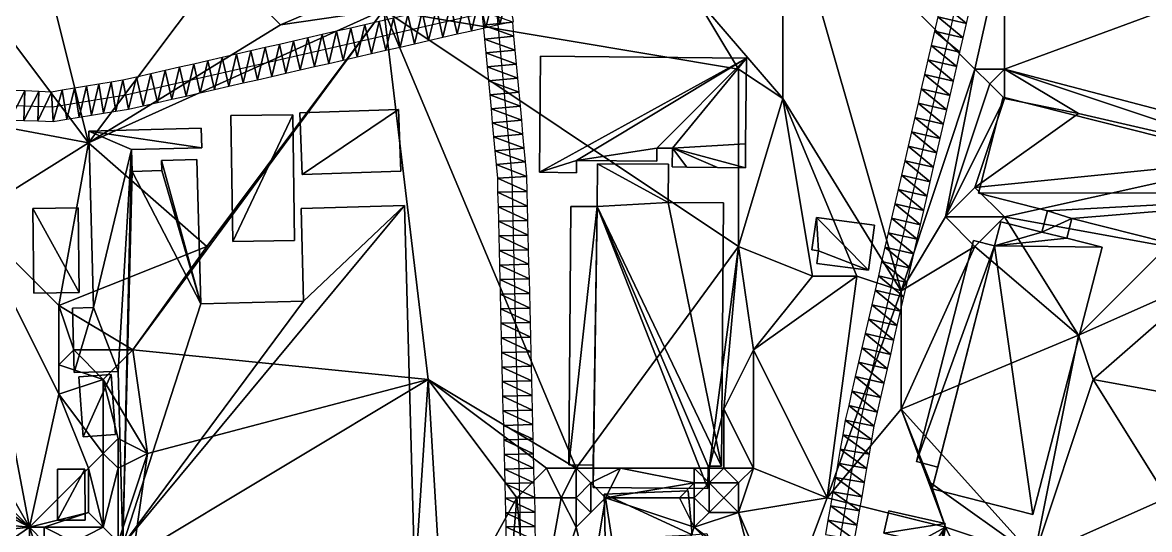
# Model space of a CAD drawing. Header units: metres. Extents: x -1103 to 901, y -902 to 905.
# Drawn here: x 133.1 to 285.6, y 235.7 to 304.3 of the extents above; entities that cross this region are included whole.
import ezdxf

# ---------------------------------------------------------------- set-up
doc = ezdxf.new("R2010")
doc.units = ezdxf.units.M
for name, color, linetype in [('OSM_BUILDING_FOOTPRINTS', 7, 'CONTINUOUS'), ('OSM_BUILDING_ROOFS', 1, 'CONTINUOUS'), ('OSM_BUILDING_WALLS', 8, 'CONTINUOUS'), ('OSM_ROAD_AXES', 2, 'CONTINUOUS'), ('OSM_ROAD_SURFACE', 9, 'CONTINUOUS'), ('OSM_TERRAIN', 3, 'CONTINUOUS')]:
    doc.layers.add(name, color=color, linetype=linetype)

msp = doc.modelspace()

# ---------------------------------------------------------------- linework, layer by layer
at = {"layer": 'OSM_BUILDING_FOOTPRINTS'}
for points in [[(203.21, 299.73, 11.9), (231.07, 299.47, 11.9), (230.96, 287.87, 11.9), (230.92, 284.66, 11.9), (227.13, 284.7, 11.9), (222.98, 284.75, 11.9), (221.02, 284.76, 11.9), (221.04, 287.31, 11.9), (218.95, 287.32, 11.9), (218.94, 285.53, 11.9), (208.08, 285.64, 11.9), (208.06, 283.98, 11.9), (203.06, 284.03, 11.9), (203.21, 299.73, 11.9)], [(265.8, 294.21, 9.03), (317.06, 281.25, 9.03), (313.67, 268.02, 9.03), (275.11, 277.77, 9.03), (274.42, 275.11, 9.03), (279.24, 273.9, 9.03), (269.82, 237.73, 9.03), (256.2, 241.19, 9.03), (256.96, 244.15, 9.03), (254.09, 244.88, 9.03), (261.78, 274.8, 9.03), (264.64, 274.07, 9.03), (265.48, 277.34, 9.03), (271.06, 275.92, 9.03), (271.81, 278.83, 9.03), (262.47, 281.2, 9.03), (265.8, 294.21, 9.03)], [(161.29, 291.7, 12), (169.65, 291.82, 12), (169.9, 274.81, 12), (161.53, 274.68, 12), (161.29, 291.7, 12)], [(170.63, 292.08, 12), (183.98, 292.54, 12), (184.27, 284.19, 12), (170.91, 283.73, 12), (170.63, 292.08, 12)], [(142.04, 289.59, 11.95), (142.68, 265.73, 11.95), (139.85, 265.65, 11.95), (140.08, 256.92, 11.95), (146.01, 257.08, 11.95), (146.64, 233.61, 11.95), (137.49, 233.37, 11.95), (137.73, 224.42, 11.95), (186.25, 225.71, 11.95), (184.79, 279.53, 11.95), (170.8, 279.15, 11.95), (171.13, 266.61, 11.95), (157.22, 266.23, 11.95), (156.69, 285.77, 11.95), (151.88, 285.64, 11.95), (151.92, 284.26, 11.95), (147.91, 284.16, 11.95), (147.83, 287.1, 11.95), (157.35, 287.36, 11.95), (157.27, 290, 11.95), (142.04, 289.59, 11.95)], [(227.98, 279.89, 9.08), (227.7, 244.27, 9.08), (225.88, 244.28, 9.08), (225.86, 241.24, 9.08), (210.3, 241.36, 9.08), (210.32, 244.39, 9.08), (207.03, 244.43, 9.08), (207.3, 279.42, 9.08), (210.85, 279.39, 9.08), (210.9, 285.2, 9.08), (220.52, 285.12, 9.08), (220.48, 279.96, 9.08), (227.98, 279.89, 9.08)], [(134.62, 267.69, 12.18), (134.48, 279.15, 12.18), (140.59, 279.23, 12.18), (140.74, 267.77, 12.18), (134.62, 267.69, 12.18)], [(248.4, 276.89, 10.79), (247.59, 270.78, 10.79), (240.61, 271.69, 10.79), (240.84, 273.42, 10.79), (239.94, 273.53, 10.79), (240.53, 277.92, 10.79), (248.4, 276.89, 10.79)], [(140.68, 256.35, 12.97), (145.08, 256.66, 12.97), (145.67, 248.56, 12.97), (141.26, 248.25, 12.97), (140.68, 256.35, 12.97)], [(137.8, 243.84, 13.78), (141.52, 243.86, 13.78), (141.57, 236.98, 13.78), (137.83, 236.96, 13.78), (137.8, 243.84, 13.78)], [(225.69, 235.14, 8.14), (229, 224.29, 8.14), (236.97, 222.31, 8.14), (235.38, 207.91, 8.14), (219, 210.04, 8.14), (211.28, 221.79, 8.14), (210.57, 234.27, 8.14), (211.93, 234.4, 8.14), (211.81, 240.46, 8.14), (223.2, 240.91, 8.14), (223.74, 234.96, 8.14), (225.69, 235.14, 8.14)], [(250.35, 238.23, 9.04), (257.97, 236.5, 9.04), (257.29, 233.5, 9.04), (249.65, 235.22, 9.04), (250.35, 238.23, 9.04)]]:
    msp.add_polyline3d(points, close=True, dxfattribs=at)
at = {"layer": 'OSM_BUILDING_ROOFS'}
for points in [[(231.07, 299.47, 21.9), (203.21, 299.73, 21.9), (203.06, 284.03, 21.9)], [(231.07, 299.47, 21.9), (203.06, 284.03, 21.9), (208.08, 285.64, 21.9)], [(231.07, 299.47, 21.9), (208.08, 285.64, 21.9), (218.95, 287.32, 21.9)], [(231.07, 299.47, 21.9), (218.95, 287.32, 21.9), (221.04, 287.31, 21.9)], [(221.04, 287.31, 21.9), (230.96, 287.87, 21.9), (231.07, 299.47, 21.9)], [(317.06, 281.25, 19.03), (265.8, 294.21, 19.03), (262.47, 281.2, 19.03)], [(169.65, 291.82, 22), (161.29, 291.7, 22), (161.53, 274.68, 22)], [(169.65, 291.82, 22), (161.53, 274.68, 22), (169.9, 274.81, 22)], [(183.98, 292.54, 22), (170.63, 292.08, 22), (170.91, 283.73, 22)], [(183.98, 292.54, 22), (170.91, 283.73, 22), (184.27, 284.19, 22)], [(157.35, 287.36, 21.95), (157.27, 290, 21.95), (142.04, 289.59, 21.95)], [(147.83, 287.1, 21.95), (157.35, 287.36, 21.95), (142.04, 289.59, 21.95)], [(147.83, 287.1, 21.95), (142.04, 289.59, 21.95), (142.68, 265.73, 21.95)], [(147.83, 287.1, 21.95), (142.68, 265.73, 21.95), (146.01, 257.08, 21.95)], [(147.83, 287.1, 21.95), (146.01, 257.08, 21.95), (146.64, 233.61, 21.95)], [(146.64, 233.61, 21.95), (147.91, 284.16, 21.95), (147.83, 287.1, 21.95)], [(208.08, 285.64, 21.9), (218.94, 285.53, 21.9), (218.95, 287.32, 21.9)], [(221.04, 287.31, 21.9), (221.02, 284.76, 21.9), (222.98, 284.75, 21.9)], [(221.04, 287.31, 21.9), (230.92, 284.66, 21.9), (230.96, 287.87, 21.9)], [(221.04, 287.31, 21.9), (222.98, 284.75, 21.9), (227.13, 284.7, 21.9)], [(221.04, 287.31, 21.9), (227.13, 284.7, 21.9), (230.92, 284.66, 21.9)], [(157.22, 266.23, 21.95), (156.69, 285.77, 21.95), (151.88, 285.64, 21.95)], [(157.22, 266.23, 21.95), (151.88, 285.64, 21.95), (151.92, 284.26, 21.95)], [(203.06, 284.03, 21.9), (208.06, 283.98, 21.9), (208.08, 285.64, 21.9)], [(146.64, 233.61, 21.95), (157.22, 266.23, 21.95), (147.91, 284.16, 21.95)], [(157.22, 266.23, 21.95), (151.92, 284.26, 21.95), (147.91, 284.16, 21.95)], [(220.48, 279.96, 19.08), (210.9, 285.2, 19.08), (210.85, 279.39, 19.08)], [(220.48, 279.96, 19.08), (220.52, 285.12, 19.08), (210.9, 285.2, 19.08)], [(317.06, 281.25, 19.03), (262.47, 281.2, 19.03), (271.81, 278.83, 19.03)], [(275.11, 277.77, 19.03), (317.06, 281.25, 19.03), (271.81, 278.83, 19.03)], [(275.11, 277.77, 19.03), (313.67, 268.02, 19.03), (317.06, 281.25, 19.03)], [(134.48, 279.15, 22.18), (140.74, 267.77, 22.18), (140.59, 279.23, 22.18)], [(146.64, 233.61, 21.95), (186.25, 225.71, 21.95), (184.79, 279.53, 21.95)], [(146.64, 233.61, 21.95), (184.79, 279.53, 21.95), (171.13, 266.61, 21.95)], [(184.79, 279.53, 21.95), (170.8, 279.15, 21.95), (171.13, 266.61, 21.95)], [(210.85, 279.39, 19.08), (207.3, 279.42, 19.08), (207.03, 244.43, 19.08)], [(210.85, 279.39, 19.08), (207.03, 244.43, 19.08), (210.32, 244.39, 19.08)], [(210.85, 279.39, 19.08), (210.32, 244.39, 19.08), (210.3, 241.36, 19.08)], [(210.85, 279.39, 19.08), (210.3, 241.36, 19.08), (225.86, 241.24, 19.08)], [(210.85, 279.39, 19.08), (227.7, 244.27, 19.08), (220.48, 279.96, 19.08)], [(210.85, 279.39, 19.08), (225.86, 241.24, 19.08), (225.88, 244.28, 19.08)], [(210.85, 279.39, 19.08), (225.88, 244.28, 19.08), (227.7, 244.27, 19.08)], [(227.7, 244.27, 19.08), (227.98, 279.89, 19.08), (220.48, 279.96, 19.08)], [(134.48, 279.15, 22.18), (134.62, 267.69, 22.18), (140.74, 267.77, 22.18)], [(240.53, 277.92, 20.79), (239.94, 273.53, 20.79), (240.84, 273.42, 20.79)], [(247.59, 270.78, 20.79), (248.4, 276.89, 20.79), (240.53, 277.92, 20.79)], [(240.84, 273.42, 20.79), (247.59, 270.78, 20.79), (240.53, 277.92, 20.79)], [(275.11, 277.77, 19.03), (271.81, 278.83, 19.03), (271.06, 275.92, 19.03)], [(271.06, 275.92, 19.03), (274.42, 275.11, 19.03), (275.11, 277.77, 19.03)], [(271.06, 275.92, 19.03), (265.48, 277.34, 19.03), (264.64, 274.07, 19.03)], [(264.64, 274.07, 19.03), (261.78, 274.8, 19.03), (254.09, 244.88, 19.03)], [(271.06, 275.92, 19.03), (264.64, 274.07, 19.03), (274.42, 275.11, 19.03)], [(264.64, 274.07, 19.03), (279.24, 273.9, 19.03), (274.42, 275.11, 19.03)], [(240.84, 273.42, 20.79), (240.61, 271.69, 20.79), (247.59, 270.78, 20.79)], [(264.64, 274.07, 19.03), (254.09, 244.88, 19.03), (256.96, 244.15, 19.03)], [(264.64, 274.07, 19.03), (256.96, 244.15, 19.03), (256.2, 241.19, 19.03)], [(264.64, 274.07, 19.03), (256.2, 241.19, 19.03), (269.82, 237.73, 19.03)], [(264.64, 274.07, 19.03), (269.82, 237.73, 19.03), (279.24, 273.9, 19.03)], [(142.68, 265.73, 21.95), (139.85, 265.65, 21.95), (140.08, 256.92, 21.95)], [(142.68, 265.73, 21.95), (140.08, 256.92, 21.95), (146.01, 257.08, 21.95)], [(146.64, 233.61, 21.95), (171.13, 266.61, 21.95), (157.22, 266.23, 21.95)], [(145.08, 256.66, 22.97), (140.68, 256.35, 22.97), (141.26, 248.25, 22.97)], [(145.08, 256.66, 22.97), (141.26, 248.25, 22.97), (145.67, 248.56, 22.97)], [(141.52, 243.86, 23.78), (137.8, 243.84, 23.78), (137.83, 236.96, 23.78)], [(141.52, 243.86, 23.78), (137.83, 236.96, 23.78), (141.57, 236.98, 23.78)], [(223.74, 234.96, 18.14), (223.2, 240.91, 18.14), (211.81, 240.46, 18.14)], [(223.74, 234.96, 18.14), (211.81, 240.46, 18.14), (211.93, 234.4, 18.14)], [(257.97, 236.5, 19.04), (250.35, 238.23, 19.04), (249.65, 235.22, 19.04)], [(257.97, 236.5, 19.04), (249.65, 235.22, 19.04), (257.29, 233.5, 19.04)]]:
    msp.add_3dface(points, dxfattribs=at)
at = {"layer": 'OSM_BUILDING_WALLS'}
for points in [[(203.21, 299.73, 11.9), (203.06, 284.03, 11.9), (203.06, 284.03, 21.9)], [(203.21, 299.73, 11.9), (203.06, 284.03, 21.9), (203.21, 299.73, 21.9)], [(231.07, 299.47, 11.9), (203.21, 299.73, 11.9), (203.21, 299.73, 21.9)], [(231.07, 299.47, 11.9), (203.21, 299.73, 21.9), (231.07, 299.47, 21.9)], [(230.96, 287.87, 11.9), (231.07, 299.47, 11.9), (231.07, 299.47, 21.9)], [(230.96, 287.87, 11.9), (231.07, 299.47, 21.9), (230.96, 287.87, 21.9)], [(265.8, 294.21, 9.03), (262.47, 281.2, 9.03), (262.47, 281.2, 19.03)], [(265.8, 294.21, 9.03), (262.47, 281.2, 19.03), (265.8, 294.21, 19.03)], [(317.06, 281.25, 9.03), (265.8, 294.21, 9.03), (265.8, 294.21, 19.03)], [(317.06, 281.25, 9.03), (265.8, 294.21, 19.03), (317.06, 281.25, 19.03)], [(169.65, 291.82, 12), (161.29, 291.7, 12), (161.29, 291.7, 22)], [(169.65, 291.82, 12), (161.29, 291.7, 22), (169.65, 291.82, 22)], [(161.29, 291.7, 12), (161.53, 274.68, 12), (161.53, 274.68, 22)], [(161.29, 291.7, 12), (161.53, 274.68, 22), (161.29, 291.7, 22)], [(169.9, 274.81, 12), (169.65, 291.82, 12), (169.65, 291.82, 22)], [(169.9, 274.81, 12), (169.65, 291.82, 22), (169.9, 274.81, 22)], [(183.98, 292.54, 12), (170.63, 292.08, 12), (170.63, 292.08, 22)], [(183.98, 292.54, 12), (170.63, 292.08, 22), (183.98, 292.54, 22)], [(170.63, 292.08, 12), (170.91, 283.73, 12), (170.91, 283.73, 22)], [(170.63, 292.08, 12), (170.91, 283.73, 22), (170.63, 292.08, 22)], [(184.27, 284.19, 12), (183.98, 292.54, 12), (183.98, 292.54, 22)], [(184.27, 284.19, 12), (183.98, 292.54, 22), (184.27, 284.19, 22)], [(157.27, 290, 11.95), (142.04, 289.59, 11.95), (142.04, 289.59, 21.95)], [(157.27, 290, 11.95), (142.04, 289.59, 21.95), (157.27, 290, 21.95)], [(157.35, 287.36, 11.95), (157.27, 290, 11.95), (157.27, 290, 21.95)], [(157.35, 287.36, 11.95), (157.27, 290, 21.95), (157.35, 287.36, 21.95)], [(142.04, 289.59, 11.95), (142.68, 265.73, 11.95), (142.68, 265.73, 21.95)], [(142.04, 289.59, 11.95), (142.68, 265.73, 21.95), (142.04, 289.59, 21.95)], [(147.83, 287.1, 11.95), (157.35, 287.36, 11.95), (157.35, 287.36, 21.95)], [(147.83, 287.1, 11.95), (157.35, 287.36, 21.95), (147.83, 287.1, 21.95)], [(147.91, 284.16, 11.95), (147.83, 287.1, 11.95), (147.83, 287.1, 21.95)], [(147.91, 284.16, 11.95), (147.83, 287.1, 21.95), (147.91, 284.16, 21.95)], [(218.94, 285.53, 11.9), (218.95, 287.32, 11.9), (218.95, 287.32, 21.9)], [(218.94, 285.53, 11.9), (218.95, 287.32, 21.9), (218.94, 285.53, 21.9)], [(218.95, 287.32, 11.9), (221.04, 287.31, 11.9), (221.04, 287.31, 21.9)], [(218.95, 287.32, 11.9), (221.04, 287.31, 21.9), (218.95, 287.32, 21.9)], [(221.04, 287.31, 11.9), (221.02, 284.76, 11.9), (221.02, 284.76, 21.9)], [(221.04, 287.31, 11.9), (221.02, 284.76, 21.9), (221.04, 287.31, 21.9)], [(230.92, 284.66, 11.9), (230.96, 287.87, 11.9), (230.96, 287.87, 21.9)], [(230.92, 284.66, 11.9), (230.96, 287.87, 21.9), (230.92, 284.66, 21.9)], [(156.69, 285.77, 11.95), (151.88, 285.64, 11.95), (151.88, 285.64, 21.95)], [(156.69, 285.77, 11.95), (151.88, 285.64, 21.95), (156.69, 285.77, 21.95)], [(151.88, 285.64, 11.95), (151.92, 284.26, 11.95), (151.92, 284.26, 21.95)], [(151.88, 285.64, 11.95), (151.92, 284.26, 21.95), (151.88, 285.64, 21.95)], [(157.22, 266.23, 11.95), (156.69, 285.77, 11.95), (156.69, 285.77, 21.95)], [(157.22, 266.23, 11.95), (156.69, 285.77, 21.95), (157.22, 266.23, 21.95)], [(208.06, 283.98, 11.9), (208.08, 285.64, 11.9), (208.08, 285.64, 21.9)], [(208.06, 283.98, 11.9), (208.08, 285.64, 21.9), (208.06, 283.98, 21.9)], [(208.08, 285.64, 11.9), (218.94, 285.53, 11.9), (218.94, 285.53, 21.9)], [(208.08, 285.64, 11.9), (218.94, 285.53, 21.9), (208.08, 285.64, 21.9)], [(151.92, 284.26, 11.95), (147.91, 284.16, 11.95), (147.91, 284.16, 21.95)], [(151.92, 284.26, 11.95), (147.91, 284.16, 21.95), (151.92, 284.26, 21.95)], [(170.91, 283.73, 12), (184.27, 284.19, 12), (184.27, 284.19, 22)], [(170.91, 283.73, 12), (184.27, 284.19, 22), (170.91, 283.73, 22)], [(203.06, 284.03, 11.9), (208.06, 283.98, 11.9), (208.06, 283.98, 21.9)], [(203.06, 284.03, 11.9), (208.06, 283.98, 21.9), (203.06, 284.03, 21.9)], [(210.9, 285.2, 9.08), (210.85, 279.39, 9.08), (210.85, 279.39, 19.08)], [(210.9, 285.2, 9.08), (210.85, 279.39, 19.08), (210.9, 285.2, 19.08)], [(220.52, 285.12, 9.08), (210.9, 285.2, 9.08), (210.9, 285.2, 19.08)], [(220.52, 285.12, 9.08), (210.9, 285.2, 19.08), (220.52, 285.12, 19.08)], [(220.48, 279.96, 9.08), (220.52, 285.12, 9.08), (220.52, 285.12, 19.08)], [(220.48, 279.96, 9.08), (220.52, 285.12, 19.08), (220.48, 279.96, 19.08)], [(221.02, 284.76, 11.9), (222.98, 284.75, 11.9), (222.98, 284.75, 21.9)], [(221.02, 284.76, 11.9), (222.98, 284.75, 21.9), (221.02, 284.76, 21.9)], [(222.98, 284.75, 11.9), (227.13, 284.7, 11.9), (227.13, 284.7, 21.9)], [(222.98, 284.75, 11.9), (227.13, 284.7, 21.9), (222.98, 284.75, 21.9)], [(227.13, 284.7, 11.9), (230.92, 284.66, 11.9), (230.92, 284.66, 21.9)], [(227.13, 284.7, 11.9), (230.92, 284.66, 21.9), (227.13, 284.7, 21.9)], [(262.47, 281.2, 9.03), (271.81, 278.83, 9.03), (271.81, 278.83, 19.03)], [(262.47, 281.2, 9.03), (271.81, 278.83, 19.03), (262.47, 281.2, 19.03)], [(140.59, 279.23, 12.18), (134.48, 279.15, 12.18), (134.48, 279.15, 22.18)], [(140.59, 279.23, 12.18), (134.48, 279.15, 22.18), (140.59, 279.23, 22.18)], [(140.74, 267.77, 12.18), (140.59, 279.23, 12.18), (140.59, 279.23, 22.18)], [(140.74, 267.77, 12.18), (140.59, 279.23, 22.18), (140.74, 267.77, 22.18)], [(184.79, 279.53, 11.95), (170.8, 279.15, 11.95), (170.8, 279.15, 21.95)], [(184.79, 279.53, 11.95), (170.8, 279.15, 21.95), (184.79, 279.53, 21.95)], [(186.25, 225.71, 11.95), (184.79, 279.53, 11.95), (184.79, 279.53, 21.95)], [(186.25, 225.71, 11.95), (184.79, 279.53, 21.95), (186.25, 225.71, 21.95)], [(207.3, 279.42, 9.08), (207.03, 244.43, 9.08), (207.03, 244.43, 19.08)], [(207.3, 279.42, 9.08), (207.03, 244.43, 19.08), (207.3, 279.42, 19.08)], [(210.85, 279.39, 9.08), (207.3, 279.42, 9.08), (207.3, 279.42, 19.08)], [(210.85, 279.39, 9.08), (207.3, 279.42, 19.08), (210.85, 279.39, 19.08)], [(227.98, 279.89, 9.08), (220.48, 279.96, 9.08), (220.48, 279.96, 19.08)], [(227.98, 279.89, 9.08), (220.48, 279.96, 19.08), (227.98, 279.89, 19.08)], [(227.7, 244.27, 9.08), (227.98, 279.89, 9.08), (227.98, 279.89, 19.08)], [(227.7, 244.27, 9.08), (227.98, 279.89, 19.08), (227.7, 244.27, 19.08)], [(134.48, 279.15, 12.18), (134.62, 267.69, 12.18), (134.62, 267.69, 22.18)], [(134.48, 279.15, 12.18), (134.62, 267.69, 22.18), (134.48, 279.15, 22.18)], [(170.8, 279.15, 11.95), (171.13, 266.61, 11.95), (171.13, 266.61, 21.95)], [(170.8, 279.15, 11.95), (171.13, 266.61, 21.95), (170.8, 279.15, 21.95)], [(240.53, 277.92, 10.79), (239.94, 273.53, 10.79), (239.94, 273.53, 20.79)], [(240.53, 277.92, 10.79), (239.94, 273.53, 20.79), (240.53, 277.92, 20.79)], [(248.4, 276.89, 10.79), (240.53, 277.92, 10.79), (240.53, 277.92, 20.79)], [(248.4, 276.89, 10.79), (240.53, 277.92, 20.79), (248.4, 276.89, 20.79)], [(271.81, 278.83, 9.03), (271.06, 275.92, 9.03), (271.06, 275.92, 19.03)], [(271.81, 278.83, 9.03), (271.06, 275.92, 19.03), (271.81, 278.83, 19.03)], [(274.42, 275.11, 9.03), (275.11, 277.77, 9.03), (275.11, 277.77, 19.03)], [(274.42, 275.11, 9.03), (275.11, 277.77, 19.03), (274.42, 275.11, 19.03)], [(275.11, 277.77, 9.03), (313.67, 268.02, 9.03), (313.67, 268.02, 19.03)], [(275.11, 277.77, 9.03), (313.67, 268.02, 19.03), (275.11, 277.77, 19.03)], [(247.59, 270.78, 10.79), (248.4, 276.89, 10.79), (248.4, 276.89, 20.79)], [(247.59, 270.78, 10.79), (248.4, 276.89, 20.79), (247.59, 270.78, 20.79)], [(265.48, 277.34, 9.03), (264.64, 274.07, 9.03), (264.64, 274.07, 19.03)], [(265.48, 277.34, 9.03), (264.64, 274.07, 19.03), (265.48, 277.34, 19.03)], [(271.06, 275.92, 9.03), (265.48, 277.34, 9.03), (265.48, 277.34, 19.03)], [(271.06, 275.92, 9.03), (265.48, 277.34, 19.03), (271.06, 275.92, 19.03)], [(161.53, 274.68, 12), (169.9, 274.81, 12), (169.9, 274.81, 22)], [(161.53, 274.68, 12), (169.9, 274.81, 22), (161.53, 274.68, 22)], [(261.78, 274.8, 9.03), (254.09, 244.88, 9.03), (254.09, 244.88, 19.03)], [(261.78, 274.8, 9.03), (254.09, 244.88, 19.03), (261.78, 274.8, 19.03)], [(264.64, 274.07, 9.03), (261.78, 274.8, 9.03), (261.78, 274.8, 19.03)], [(264.64, 274.07, 9.03), (261.78, 274.8, 19.03), (264.64, 274.07, 19.03)], [(279.24, 273.9, 9.03), (274.42, 275.11, 9.03), (274.42, 275.11, 19.03)], [(279.24, 273.9, 9.03), (274.42, 275.11, 19.03), (279.24, 273.9, 19.03)], [(239.94, 273.53, 10.79), (240.84, 273.42, 10.79), (240.84, 273.42, 20.79)], [(239.94, 273.53, 10.79), (240.84, 273.42, 20.79), (239.94, 273.53, 20.79)], [(240.84, 273.42, 10.79), (240.61, 271.69, 10.79), (240.61, 271.69, 20.79)], [(240.84, 273.42, 10.79), (240.61, 271.69, 20.79), (240.84, 273.42, 20.79)], [(269.82, 237.73, 9.03), (279.24, 273.9, 9.03), (279.24, 273.9, 19.03)], [(269.82, 237.73, 9.03), (279.24, 273.9, 19.03), (269.82, 237.73, 19.03)], [(240.61, 271.69, 10.79), (247.59, 270.78, 10.79), (247.59, 270.78, 20.79)], [(240.61, 271.69, 10.79), (247.59, 270.78, 20.79), (240.61, 271.69, 20.79)], [(134.62, 267.69, 12.18), (140.74, 267.77, 12.18), (140.74, 267.77, 22.18)], [(134.62, 267.69, 12.18), (140.74, 267.77, 22.18), (134.62, 267.69, 22.18)], [(142.68, 265.73, 11.95), (139.85, 265.65, 11.95), (139.85, 265.65, 21.95)], [(142.68, 265.73, 11.95), (139.85, 265.65, 21.95), (142.68, 265.73, 21.95)], [(139.85, 265.65, 11.95), (140.08, 256.92, 11.95), (140.08, 256.92, 21.95)], [(139.85, 265.65, 11.95), (140.08, 256.92, 21.95), (139.85, 265.65, 21.95)], [(171.13, 266.61, 11.95), (157.22, 266.23, 11.95), (157.22, 266.23, 21.95)], [(171.13, 266.61, 11.95), (157.22, 266.23, 21.95), (171.13, 266.61, 21.95)], [(140.08, 256.92, 11.95), (146.01, 257.08, 11.95), (146.01, 257.08, 21.95)], [(140.08, 256.92, 11.95), (146.01, 257.08, 21.95), (140.08, 256.92, 21.95)], [(145.08, 256.66, 12.97), (140.68, 256.35, 12.97), (140.68, 256.35, 22.97)], [(145.08, 256.66, 12.97), (140.68, 256.35, 22.97), (145.08, 256.66, 22.97)], [(140.68, 256.35, 12.97), (141.26, 248.25, 12.97), (141.26, 248.25, 22.97)], [(140.68, 256.35, 12.97), (141.26, 248.25, 22.97), (140.68, 256.35, 22.97)], [(145.67, 248.56, 12.97), (145.08, 256.66, 12.97), (145.08, 256.66, 22.97)], [(145.67, 248.56, 12.97), (145.08, 256.66, 22.97), (145.67, 248.56, 22.97)], [(146.01, 257.08, 11.95), (146.64, 233.61, 11.95), (146.64, 233.61, 21.95)], [(146.01, 257.08, 11.95), (146.64, 233.61, 21.95), (146.01, 257.08, 21.95)], [(141.26, 248.25, 12.97), (145.67, 248.56, 12.97), (145.67, 248.56, 22.97)], [(141.26, 248.25, 12.97), (145.67, 248.56, 22.97), (141.26, 248.25, 22.97)], [(207.03, 244.43, 9.08), (210.32, 244.39, 9.08), (210.32, 244.39, 19.08)], [(207.03, 244.43, 9.08), (210.32, 244.39, 19.08), (207.03, 244.43, 19.08)], [(210.32, 244.39, 9.08), (210.3, 241.36, 9.08), (210.3, 241.36, 19.08)], [(210.32, 244.39, 9.08), (210.3, 241.36, 19.08), (210.32, 244.39, 19.08)], [(225.86, 241.24, 9.08), (225.88, 244.28, 9.08), (225.88, 244.28, 19.08)], [(225.86, 241.24, 9.08), (225.88, 244.28, 19.08), (225.86, 241.24, 19.08)], [(225.88, 244.28, 9.08), (227.7, 244.27, 9.08), (227.7, 244.27, 19.08)], [(225.88, 244.28, 9.08), (227.7, 244.27, 19.08), (225.88, 244.28, 19.08)], [(254.09, 244.88, 9.03), (256.96, 244.15, 9.03), (256.96, 244.15, 19.03)], [(254.09, 244.88, 9.03), (256.96, 244.15, 19.03), (254.09, 244.88, 19.03)], [(256.96, 244.15, 9.03), (256.2, 241.19, 9.03), (256.2, 241.19, 19.03)], [(256.96, 244.15, 9.03), (256.2, 241.19, 19.03), (256.96, 244.15, 19.03)], [(141.52, 243.86, 13.78), (137.8, 243.84, 13.78), (137.8, 243.84, 23.78)], [(141.52, 243.86, 13.78), (137.8, 243.84, 23.78), (141.52, 243.86, 23.78)], [(137.8, 243.84, 13.78), (137.83, 236.96, 13.78), (137.83, 236.96, 23.78)], [(137.8, 243.84, 13.78), (137.83, 236.96, 23.78), (137.8, 243.84, 23.78)], [(141.57, 236.98, 13.78), (141.52, 243.86, 13.78), (141.52, 243.86, 23.78)], [(141.57, 236.98, 13.78), (141.52, 243.86, 23.78), (141.57, 236.98, 23.78)], [(210.3, 241.36, 9.08), (225.86, 241.24, 9.08), (225.86, 241.24, 19.08)], [(210.3, 241.36, 9.08), (225.86, 241.24, 19.08), (210.3, 241.36, 19.08)], [(256.2, 241.19, 9.03), (269.82, 237.73, 9.03), (269.82, 237.73, 19.03)], [(256.2, 241.19, 9.03), (269.82, 237.73, 19.03), (256.2, 241.19, 19.03)], [(223.2, 240.91, 8.14), (211.81, 240.46, 8.14), (211.81, 240.46, 18.14)], [(223.2, 240.91, 8.14), (211.81, 240.46, 18.14), (223.2, 240.91, 18.14)], [(211.81, 240.46, 8.14), (211.93, 234.4, 8.14), (211.93, 234.4, 18.14)], [(211.81, 240.46, 8.14), (211.93, 234.4, 18.14), (211.81, 240.46, 18.14)], [(223.74, 234.96, 8.14), (223.2, 240.91, 8.14), (223.2, 240.91, 18.14)], [(223.74, 234.96, 8.14), (223.2, 240.91, 18.14), (223.74, 234.96, 18.14)], [(250.35, 238.23, 9.04), (249.65, 235.22, 9.04), (249.65, 235.22, 19.04)], [(250.35, 238.23, 9.04), (249.65, 235.22, 19.04), (250.35, 238.23, 19.04)], [(257.97, 236.5, 9.04), (250.35, 238.23, 9.04), (250.35, 238.23, 19.04)], [(257.97, 236.5, 9.04), (250.35, 238.23, 19.04), (257.97, 236.5, 19.04)], [(137.83, 236.96, 13.78), (141.57, 236.98, 13.78), (141.57, 236.98, 23.78)], [(137.83, 236.96, 13.78), (141.57, 236.98, 23.78), (137.83, 236.96, 23.78)], [(257.29, 233.5, 9.04), (257.97, 236.5, 9.04), (257.97, 236.5, 19.04)], [(257.29, 233.5, 9.04), (257.97, 236.5, 19.04), (257.29, 233.5, 19.04)]]:
    msp.add_3dface(points, dxfattribs=at)
at = {"layer": 'OSM_ROAD_AXES'}
for points in [[(64.89, 443.1, 8), (94.74, 410.4, 8.12), (104.73, 395.39, 9.29), (108.06, 377.86, 11.37), (117.36, 328.94, 13.75), (122.92, 299.67, 13.69), (125.7, 293.31, 13.96), (137.11, 292.91, 13.91), (147.04, 294.53, 14.17), (197.27, 306.04, 13.83), (218.18, 310.09, 13.54), (237.67, 312.38, 12.93), (260.7, 312.43, 12.88), (305.7, 308.53, 11.05), (323.39, 308.7, 10.89), (341.61, 313.12, 11.98), (363.02, 323.05, 14.29)], [(260.7, 312.43, 12.88), (246.41, 250.09, 11.64), (236.06, 190.45, 11.75), (234.72, 183.62, 11.49)], [(196.2, 192.82, 9.83), (196.46, 197.69, 10.19), (200.76, 218.72, 11.15), (200.45, 238.01, 12.53), (199.34, 283.36, 13.91), (197.27, 306.04, 13.83)]]:
    msp.add_polyline3d(points, dxfattribs=at)
at = {"layer": 'OSM_ROAD_SURFACE'}
for points in [[(197.68, 304.08, 14.01), (198.79, 308.37, 13.84), (196.85, 307.99, 13.87)], [(197.68, 304.08, 14.01), (199.55, 304.44, 13.96), (198.79, 308.37, 13.84)], [(189.99, 302.32, 14.04), (191.02, 306.66, 13.93), (189.09, 306.21, 13.96)], [(189.99, 302.32, 14.04), (191.92, 302.76, 14.04), (191.02, 306.66, 13.93)], [(191.92, 302.76, 14.04), (192.96, 307.1, 13.91), (191.02, 306.66, 13.93)], [(191.92, 302.76, 14.04), (193.85, 303.2, 14.04), (192.96, 307.1, 13.91)], [(193.85, 303.2, 14.04), (194.89, 307.54, 13.89), (192.96, 307.1, 13.91)], [(193.85, 303.2, 14.04), (195.78, 303.64, 14.05), (194.89, 307.54, 13.89)], [(195.78, 303.64, 14.05), (196.85, 307.99, 13.87), (194.89, 307.54, 13.89)], [(195.78, 303.64, 14.05), (197.68, 304.08, 14.01), (196.85, 307.99, 13.87)], [(257.41, 307.03, 12.98), (256.97, 305.08, 12.99), (260.87, 304.19, 13)], [(257.41, 307.03, 12.98), (260.87, 304.19, 13), (261.31, 306.14, 12.98)], [(184.19, 300.99, 14.03), (185.23, 305.33, 14.05), (183.3, 304.89, 14.04)], [(184.19, 300.99, 14.03), (186.12, 301.43, 14.03), (185.23, 305.33, 14.05)], [(186.12, 301.43, 14.03), (187.16, 305.77, 14.01), (185.23, 305.33, 14.05)], [(186.12, 301.43, 14.03), (188.05, 301.87, 14.03), (187.16, 305.77, 14.01)], [(188.05, 301.87, 14.03), (189.09, 306.21, 13.96), (187.16, 305.77, 14.01)], [(188.05, 301.87, 14.03), (189.99, 302.32, 14.04), (189.09, 306.21, 13.96)], [(199.43, 304.33, 13.97), (195.27, 305.85, 13.92), (195.45, 303.96, 14.04)], [(178.39, 299.66, 14.06), (179.43, 304, 14.06), (177.5, 303.56, 14.06)], [(178.39, 299.66, 14.06), (180.32, 300.1, 14.06), (179.43, 304, 14.06)], [(180.32, 300.1, 14.06), (181.37, 304.45, 14.05), (179.43, 304, 14.06)], [(180.32, 300.1, 14.06), (182.26, 300.55, 14.06), (181.37, 304.45, 14.05)], [(182.26, 300.55, 14.06), (183.3, 304.89, 14.04), (181.37, 304.45, 14.05)], [(182.26, 300.55, 14.06), (184.19, 300.99, 14.03), (183.3, 304.89, 14.04)], [(199.6, 302.44, 14.05), (199.43, 304.33, 13.97), (195.45, 303.96, 14.04)], [(199.6, 302.44, 14.05), (195.45, 303.96, 14.04), (195.62, 302.07, 14.04)], [(256.97, 305.08, 12.99), (256.52, 303.13, 13), (260.42, 302.24, 13.02)], [(256.97, 305.08, 12.99), (260.42, 302.24, 13.02), (260.87, 304.19, 13)], [(170.67, 297.89, 14.08), (171.71, 302.23, 14.08), (169.77, 301.79, 14.09)], [(170.67, 297.89, 14.08), (172.6, 298.33, 14.08), (171.71, 302.23, 14.08)], [(172.6, 298.33, 14.08), (173.64, 302.68, 14.07), (171.71, 302.23, 14.08)], [(172.6, 298.33, 14.08), (174.53, 298.78, 14.07), (173.64, 302.68, 14.07)], [(174.53, 298.78, 14.07), (175.57, 303.12, 14.07), (173.64, 302.68, 14.07)], [(174.53, 298.78, 14.07), (176.46, 299.22, 14.07), (175.57, 303.12, 14.07)], [(176.46, 299.22, 14.07), (177.5, 303.56, 14.06), (175.57, 303.12, 14.07)], [(176.46, 299.22, 14.07), (178.39, 299.66, 14.06), (177.5, 303.56, 14.06)], [(199.78, 300.55, 14.04), (199.6, 302.44, 14.05), (195.62, 302.07, 14.04)], [(199.78, 300.55, 14.04), (195.62, 302.07, 14.04), (195.79, 300.19, 14.03)], [(256.52, 303.13, 13), (256.07, 301.19, 12.98), (259.97, 300.29, 13.03)], [(256.52, 303.13, 13), (259.97, 300.29, 13.03), (260.42, 302.24, 13.02)], [(164.87, 296.57, 14.1), (165.91, 300.91, 14.1), (163.98, 300.46, 14.1)], [(164.87, 296.57, 14.1), (166.8, 297.01, 14.09), (165.91, 300.91, 14.1)], [(166.8, 297.01, 14.09), (167.84, 301.35, 14.09), (165.91, 300.91, 14.1)], [(166.8, 297.01, 14.09), (168.73, 297.45, 14.09), (167.84, 301.35, 14.09)], [(168.73, 297.45, 14.09), (169.77, 301.79, 14.09), (167.84, 301.35, 14.09)], [(168.73, 297.45, 14.09), (170.67, 297.89, 14.08), (169.77, 301.79, 14.09)], [(199.95, 298.66, 14.03), (199.78, 300.55, 14.04), (195.79, 300.19, 14.03)], [(256.07, 301.19, 12.98), (255.63, 299.24, 12.95), (259.53, 298.34, 13.01)], [(256.07, 301.19, 12.98), (259.53, 298.34, 13.01), (259.97, 300.29, 13.03)], [(157.14, 294.8, 14.11), (158.18, 299.14, 14.14), (156.25, 298.69, 14.17)], [(157.14, 294.8, 14.11), (159.07, 295.24, 14.11), (158.18, 299.14, 14.14)], [(159.07, 295.24, 14.11), (160.11, 299.58, 14.12), (158.18, 299.14, 14.14)], [(159.07, 295.24, 14.11), (161.01, 295.68, 14.11), (160.11, 299.58, 14.12)], [(161.01, 295.68, 14.11), (162.05, 300.02, 14.11), (160.11, 299.58, 14.12)], [(161.01, 295.68, 14.11), (162.94, 296.12, 14.1), (162.05, 300.02, 14.11)], [(162.94, 296.12, 14.1), (163.98, 300.46, 14.1), (162.05, 300.02, 14.11)], [(162.94, 296.12, 14.1), (164.87, 296.57, 14.1), (163.98, 300.46, 14.1)], [(199.95, 298.66, 14.03), (195.79, 300.19, 14.03), (195.97, 298.3, 14.02)], [(255.63, 299.24, 12.95), (255.18, 297.29, 12.93), (259.08, 296.39, 12.98)], [(255.63, 299.24, 12.95), (259.08, 296.39, 12.98), (259.53, 298.34, 13.01)], [(151.35, 293.47, 14.13), (152.39, 297.81, 14.21), (150.46, 297.37, 14.23)], [(151.35, 293.47, 14.13), (153.28, 293.91, 14.13), (152.39, 297.81, 14.21)], [(153.28, 293.91, 14.13), (154.32, 298.25, 14.19), (152.39, 297.81, 14.21)], [(153.28, 293.91, 14.13), (155.21, 294.35, 14.12), (154.32, 298.25, 14.19)], [(155.21, 294.35, 14.12), (156.25, 298.69, 14.17), (154.32, 298.25, 14.19)], [(155.21, 294.35, 14.12), (157.14, 294.8, 14.11), (156.25, 298.69, 14.17)], [(200.12, 296.77, 14.02), (199.95, 298.66, 14.03), (195.97, 298.3, 14.02)], [(200.12, 296.77, 14.02), (195.97, 298.3, 14.02), (196.14, 296.41, 14.01)], [(142.4, 291.75, 14.07), (143.41, 295.97, 14.01), (141.75, 295.69, 13.94)], [(142.4, 291.75, 14.07), (144.05, 292.02, 14.15), (143.41, 295.97, 14.01)], [(144.05, 292.02, 14.15), (145.06, 296.24, 14.09), (143.41, 295.97, 14.01)], [(144.05, 292.02, 14.15), (145.71, 292.29, 14.19), (145.06, 296.24, 14.09)], [(145.71, 292.29, 14.19), (146.65, 296.5, 14.16), (145.06, 296.24, 14.09)], [(145.71, 292.29, 14.19), (147.43, 292.57, 14.17), (146.65, 296.5, 14.16)], [(147.43, 292.57, 14.17), (148.52, 296.93, 14.24), (146.65, 296.5, 14.16)], [(147.43, 292.57, 14.17), (149.42, 293.03, 14.15), (148.52, 296.93, 14.24)], [(149.42, 293.03, 14.15), (150.46, 297.37, 14.23), (148.52, 296.93, 14.24)], [(149.42, 293.03, 14.15), (151.35, 293.47, 14.13), (150.46, 297.37, 14.23)], [(200.3, 294.88, 14), (200.12, 296.77, 14.02), (196.14, 296.41, 14.01)], [(200.3, 294.88, 14), (196.14, 296.41, 14.01), (196.31, 294.52, 14)], [(255.18, 297.29, 12.93), (254.73, 295.34, 12.9), (258.63, 294.45, 12.96)], [(255.18, 297.29, 12.93), (258.63, 294.45, 12.96), (259.08, 296.39, 12.98)], [(131.34, 291.11, 14.07), (133.38, 295.04, 13.89), (131.48, 295.11, 13.9)], [(131.34, 291.11, 14.07), (133.24, 291.04, 14.07), (133.38, 295.04, 13.89)], [(133.24, 291.04, 14.07), (135.28, 294.97, 13.88), (133.38, 295.04, 13.89)], [(133.24, 291.04, 14.07), (135.14, 290.98, 14.06), (135.28, 294.97, 13.88)], [(135.14, 290.98, 14.06), (137, 294.9, 13.88), (135.28, 294.97, 13.88)], [(135.14, 290.98, 14.06), (137.23, 290.91, 14.05), (137, 294.9, 13.88)], [(137.23, 290.91, 14.05), (138.44, 295.15, 13.87), (137, 294.9, 13.88)], [(137.23, 290.91, 14.05), (139.09, 291.21, 14.03), (138.44, 295.15, 13.87)], [(139.09, 291.21, 14.03), (140.1, 295.42, 13.86), (138.44, 295.15, 13.87)], [(139.09, 291.21, 14.03), (140.74, 291.48, 14.02), (140.1, 295.42, 13.86)], [(140.74, 291.48, 14.02), (141.75, 295.69, 13.94), (140.1, 295.42, 13.86)], [(140.74, 291.48, 14.02), (142.4, 291.75, 14.07), (141.75, 295.69, 13.94)], [(200.47, 292.99, 13.99), (200.3, 294.88, 14), (196.31, 294.52, 14)], [(200.47, 292.99, 13.99), (196.31, 294.52, 14), (196.49, 292.63, 13.99)], [(254.73, 295.34, 12.9), (254.29, 293.39, 12.88), (258.19, 292.5, 12.94)], [(254.73, 295.34, 12.9), (258.19, 292.5, 12.94), (258.63, 294.45, 12.96)], [(200.64, 291.1, 13.99), (200.47, 292.99, 13.99), (196.49, 292.63, 13.99)], [(254.29, 293.39, 12.88), (253.84, 291.44, 12.85), (257.74, 290.55, 12.91)], [(254.29, 293.39, 12.88), (257.74, 290.55, 12.91), (258.19, 292.5, 12.94)], [(200.64, 291.1, 13.99), (196.49, 292.63, 13.99), (196.66, 290.74, 13.99)], [(253.84, 291.44, 12.85), (253.39, 289.5, 12.83), (257.29, 288.6, 12.89)], [(253.84, 291.44, 12.85), (257.29, 288.6, 12.89), (257.74, 290.55, 12.91)], [(200.82, 289.21, 13.98), (200.64, 291.1, 13.99), (196.66, 290.74, 13.99)], [(200.82, 289.21, 13.98), (196.66, 290.74, 13.99), (196.83, 288.85, 13.98)], [(200.99, 287.32, 13.97), (200.82, 289.21, 13.98), (196.83, 288.85, 13.98)], [(200.99, 287.32, 13.97), (196.83, 288.85, 13.98), (197.01, 286.96, 13.97)], [(253.39, 289.5, 12.83), (252.95, 287.55, 12.8), (256.85, 286.65, 12.86)], [(253.39, 289.5, 12.83), (256.85, 286.65, 12.86), (257.29, 288.6, 12.89)], [(201.16, 285.44, 13.97), (200.99, 287.32, 13.97), (197.01, 286.96, 13.97)], [(201.16, 285.44, 13.97), (197.01, 286.96, 13.97), (197.18, 285.07, 13.97)], [(252.95, 287.55, 12.8), (252.5, 285.6, 12.78), (256.4, 284.71, 12.84)], [(252.95, 287.55, 12.8), (256.4, 284.71, 12.84), (256.85, 286.65, 12.86)], [(201.34, 283.48, 13.96), (201.16, 285.44, 13.97), (197.18, 285.07, 13.97)], [(252.5, 285.6, 12.78), (252.05, 283.65, 12.75), (255.95, 282.76, 12.81)], [(252.5, 285.6, 12.78), (255.95, 282.76, 12.81), (256.4, 284.71, 12.84)], [(201.34, 283.48, 13.96), (197.18, 285.07, 13.97), (197.35, 283.25, 13.96)], [(201.39, 281.44, 13.95), (201.34, 283.48, 13.96), (197.35, 283.25, 13.96)], [(201.39, 281.44, 13.95), (197.35, 283.25, 13.96), (197.39, 281.34, 13.95)], [(252.05, 283.65, 12.75), (251.61, 281.7, 12.73), (255.51, 280.81, 12.79)], [(252.05, 283.65, 12.75), (255.51, 280.81, 12.79), (255.95, 282.76, 12.81)], [(201.44, 279.47, 13.95), (201.39, 281.44, 13.95), (197.39, 281.34, 13.95)], [(201.44, 279.47, 13.95), (197.39, 281.34, 13.95), (197.44, 279.37, 13.95)], [(251.61, 281.7, 12.73), (251.16, 279.76, 12.7), (255.06, 278.86, 12.76)], [(251.61, 281.7, 12.73), (255.06, 278.86, 12.76), (255.51, 280.81, 12.79)], [(201.49, 277.5, 13.94), (201.44, 279.47, 13.95), (197.44, 279.37, 13.95)], [(201.49, 277.5, 13.94), (197.44, 279.37, 13.95), (197.49, 277.4, 13.94)], [(251.16, 279.76, 12.7), (250.71, 277.81, 12.68), (254.61, 276.91, 12.74)], [(251.16, 279.76, 12.7), (254.61, 276.91, 12.74), (255.06, 278.86, 12.76)], [(250.71, 277.81, 12.68), (250.27, 275.86, 12.65), (254.17, 274.97, 12.71)], [(250.71, 277.81, 12.68), (254.17, 274.97, 12.71), (254.61, 276.91, 12.74)], [(201.53, 275.52, 13.93), (201.49, 277.5, 13.94), (197.49, 277.4, 13.94)], [(201.53, 275.52, 13.93), (197.49, 277.4, 13.94), (197.54, 275.43, 13.93)], [(201.58, 273.55, 13.92), (201.53, 275.52, 13.93), (197.54, 275.43, 13.93)], [(201.58, 273.55, 13.92), (197.54, 275.43, 13.93), (197.59, 273.46, 13.93)], [(250.27, 275.86, 12.65), (249.82, 273.91, 12.69), (253.72, 273.02, 12.68)], [(250.27, 275.86, 12.65), (253.72, 273.02, 12.68), (254.17, 274.97, 12.71)], [(201.63, 271.58, 13.92), (201.58, 273.55, 13.92), (197.59, 273.46, 13.93)], [(201.63, 271.58, 13.92), (197.59, 273.46, 13.93), (197.63, 271.48, 13.92)], [(249.82, 273.91, 12.69), (249.37, 271.96, 12.79), (253.27, 271.07, 12.64)], [(249.82, 273.91, 12.69), (253.27, 271.07, 12.64), (253.72, 273.02, 12.68)], [(201.68, 269.61, 13.91), (201.63, 271.58, 13.92), (197.63, 271.48, 13.92)], [(249.37, 271.96, 12.79), (248.93, 270.02, 12.83), (252.83, 269.12, 12.59)], [(249.37, 271.96, 12.79), (252.83, 269.12, 12.59), (253.27, 271.07, 12.64)], [(201.68, 269.61, 13.91), (197.63, 271.48, 13.92), (197.68, 269.51, 13.91)], [(248.93, 270.02, 12.83), (248.48, 268.07, 12.79), (252.38, 267.17, 12.51)], [(248.93, 270.02, 12.83), (252.38, 267.17, 12.51), (252.83, 269.12, 12.59)], [(201.73, 267.64, 13.9), (201.68, 269.61, 13.91), (197.68, 269.51, 13.91)], [(201.73, 267.64, 13.9), (197.68, 269.51, 13.91), (197.73, 267.54, 13.91)], [(201.78, 265.67, 13.9), (201.73, 267.64, 13.9), (197.73, 267.54, 13.91)], [(201.78, 265.67, 13.9), (197.73, 267.54, 13.91), (197.78, 265.57, 13.92)], [(248.48, 268.07, 12.79), (248.03, 266.12, 12.68), (251.93, 265.23, 12.45)], [(248.48, 268.07, 12.79), (251.93, 265.23, 12.45), (252.38, 267.17, 12.51)], [(201.82, 263.69, 13.89), (201.78, 265.67, 13.9), (197.78, 265.57, 13.92)], [(201.82, 263.69, 13.89), (197.78, 265.57, 13.92), (197.82, 263.6, 13.93)], [(248.03, 266.12, 12.68), (247.59, 264.17, 12.57), (251.49, 263.28, 12.34)], [(248.03, 266.12, 12.68), (251.49, 263.28, 12.34), (251.93, 265.23, 12.45)], [(247.59, 264.17, 12.57), (247.14, 262.22, 12.46), (251.04, 261.33, 12.24)], [(247.59, 264.17, 12.57), (251.04, 261.33, 12.24), (251.49, 263.28, 12.34)], [(201.87, 261.72, 13.88), (201.82, 263.69, 13.89), (197.82, 263.6, 13.93)], [(201.87, 261.72, 13.88), (197.82, 263.6, 13.93), (197.87, 261.62, 13.94)], [(201.92, 259.75, 13.87), (201.87, 261.72, 13.88), (197.87, 261.62, 13.94)], [(201.92, 259.75, 13.87), (197.87, 261.62, 13.94), (197.92, 259.65, 13.95)], [(247.14, 262.22, 12.46), (246.69, 260.27, 12.35), (250.59, 259.38, 12.13)], [(247.14, 262.22, 12.46), (250.59, 259.38, 12.13), (251.04, 261.33, 12.24)], [(201.97, 257.78, 13.87), (201.92, 259.75, 13.87), (197.92, 259.65, 13.95)], [(201.97, 257.78, 13.87), (197.92, 259.65, 13.95), (197.97, 257.68, 13.95)], [(246.69, 260.27, 12.35), (246.25, 258.33, 12.24), (250.15, 257.43, 12.03)], [(246.69, 260.27, 12.35), (250.15, 257.43, 12.03), (250.59, 259.38, 12.13)], [(246.25, 258.33, 12.24), (245.8, 256.38, 12.13), (249.7, 255.49, 11.93)], [(246.25, 258.33, 12.24), (249.7, 255.49, 11.93), (250.15, 257.43, 12.03)], [(202.02, 255.81, 13.88), (201.97, 257.78, 13.87), (197.97, 257.68, 13.95)], [(202.02, 255.81, 13.88), (197.97, 257.68, 13.95), (198.02, 255.71, 13.96)], [(245.8, 256.38, 12.13), (245.35, 254.43, 12.02), (249.25, 253.54, 11.82)], [(245.8, 256.38, 12.13), (249.25, 253.54, 11.82), (249.7, 255.49, 11.93)], [(202.06, 253.84, 13.89), (202.02, 255.81, 13.88), (198.02, 255.71, 13.96)], [(202.06, 253.84, 13.89), (198.02, 255.71, 13.96), (198.06, 253.74, 13.97)], [(202.11, 251.86, 13.9), (202.06, 253.84, 13.89), (198.06, 253.74, 13.97)], [(202.11, 251.86, 13.9), (198.06, 253.74, 13.97), (198.11, 251.77, 13.98)], [(245.35, 254.43, 12.02), (244.91, 252.48, 11.91), (248.81, 251.59, 11.72)], [(245.35, 254.43, 12.02), (248.81, 251.59, 11.72), (249.25, 253.54, 11.82)], [(202.16, 249.89, 13.91), (202.11, 251.86, 13.9), (198.11, 251.77, 13.98)], [(202.16, 249.89, 13.91), (198.11, 251.77, 13.98), (198.16, 249.79, 13.95)], [(244.91, 252.48, 11.91), (244.45, 250.48, 11.8), (248.37, 249.69, 11.61)], [(244.91, 252.48, 11.91), (248.37, 249.69, 11.61), (248.81, 251.59, 11.72)], [(244.45, 250.48, 11.8), (244.11, 248.5, 11.68), (248.05, 247.82, 11.51)], [(244.45, 250.48, 11.8), (248.05, 247.82, 11.51), (248.37, 249.69, 11.61)], [(202.21, 247.92, 13.91), (202.16, 249.89, 13.91), (198.16, 249.79, 13.95)], [(202.21, 247.92, 13.91), (198.16, 249.79, 13.95), (198.21, 247.82, 13.44)], [(202.26, 245.95, 13.43), (202.21, 247.92, 13.91), (198.21, 247.82, 13.44)], [(202.26, 245.95, 13.43), (198.21, 247.82, 13.44), (198.26, 245.85, 13.26)], [(244.11, 248.5, 11.68), (243.77, 246.58, 11.57), (247.71, 245.9, 11.43)], [(244.11, 248.5, 11.68), (247.71, 245.9, 11.43), (248.05, 247.82, 11.51)], [(202.3, 243.98, 13.1), (202.26, 245.95, 13.43), (198.26, 245.85, 13.26)], [(202.3, 243.98, 13.1), (198.26, 245.85, 13.26), (198.31, 243.88, 13.08)], [(243.77, 246.58, 11.57), (243.44, 244.66, 11.46), (247.38, 243.97, 11.36)], [(243.77, 246.58, 11.57), (247.38, 243.97, 11.36), (247.71, 245.9, 11.43)], [(243.44, 244.66, 11.46), (243.1, 242.73, 11.35), (247.05, 242.05, 11.29)], [(243.44, 244.66, 11.46), (247.05, 242.05, 11.29), (247.38, 243.97, 11.36)], [(202.35, 242, 12.91), (202.3, 243.98, 13.1), (198.31, 243.88, 13.08)], [(202.35, 242, 12.91), (198.31, 243.88, 13.08), (198.35, 241.91, 12.91)], [(243.1, 242.73, 11.35), (242.77, 240.81, 11.24), (246.71, 240.13, 11.23)], [(243.1, 242.73, 11.35), (246.71, 240.13, 11.23), (247.05, 242.05, 11.29)], [(202.4, 240.03, 12.63), (202.35, 242, 12.91), (198.35, 241.91, 12.91)], [(202.4, 240.03, 12.63), (198.35, 241.91, 12.91), (198.4, 239.93, 12.81)], [(202.45, 238.05, 12.49), (202.4, 240.03, 12.63), (198.4, 239.93, 12.81)], [(202.45, 238.05, 12.49), (198.4, 239.93, 12.81), (198.45, 237.97, 12.71)], [(242.77, 240.81, 11.24), (242.44, 238.89, 11.17), (246.38, 238.2, 11.15)], [(242.77, 240.81, 11.24), (246.38, 238.2, 11.15), (246.71, 240.13, 11.23)], [(202.48, 236.12, 12.36), (202.45, 238.05, 12.49), (198.45, 237.97, 12.71)], [(202.48, 236.12, 12.36), (198.45, 237.97, 12.71), (198.48, 236.05, 12.58)], [(242.44, 238.89, 11.17), (242.1, 236.96, 11.09), (246.04, 236.28, 11.07)], [(242.44, 238.89, 11.17), (246.04, 236.28, 11.07), (246.38, 238.2, 11.15)], [(242.1, 236.96, 11.09), (241.77, 235.04, 11.01), (245.71, 234.35, 11)], [(242.1, 236.96, 11.09), (245.71, 234.35, 11), (246.04, 236.28, 11.07)], [(202.51, 234.19, 12.22), (202.48, 236.12, 12.36), (198.48, 236.05, 12.58)], [(202.51, 234.19, 12.22), (198.48, 236.05, 12.58), (198.51, 234.12, 12.42)]]:
    msp.add_3dface(points, dxfattribs=at)
at = {"layer": 'OSM_TERRAIN'}
for points in [[(224, 308, 13.42), (236, 294, 13.63), (236, 324, 12.8)], [(236, 294, 13.63), (252, 268, 12.56), (236, 324, 12.8)], [(252, 268, 12.56), (262, 298, 13), (236, 324, 12.8)], [(262, 298, 13), (266, 316, 12.86), (236, 324, 12.8)], [(262, 298, 13), (266, 298, 12.89), (266, 316, 12.86)], [(266, 298, 12.89), (304, 312, 11.12), (266, 316, 12.86)], [(110, 294, 14.01), (142, 288, 14.1), (124, 312, 13.14)], [(142, 288, 14.1), (136, 312, 13.17), (124, 312, 13.14)], [(142, 288, 14.1), (160, 312, 14.35), (136, 312, 13.17)], [(142, 288, 14.1), (168, 304, 14.05), (160, 312, 14.35)], [(168, 304, 14.05), (182, 310, 14.35), (160, 312, 14.35)], [(266, 298, 12.89), (304, 288, 10.97), (304, 312, 11.12)], [(168, 304, 14.05), (182, 306, 14), (182, 310, 14.35)], [(182, 306, 14), (230, 298, 14), (224, 308, 13.42)], [(230, 298, 14), (236, 294, 13.63), (224, 308, 13.42)], [(158, 274, 14.09), (182, 306, 14), (142, 288, 14.1)], [(142, 288, 14.1), (182, 306, 14), (168, 304, 14.05)], [(188, 256, 14.11), (182, 306, 14), (148, 260, 14.1)], [(158, 274, 14.09), (148, 260, 14.1), (182, 306, 14)], [(188, 256, 14.11), (208, 244, 13.77), (182, 306, 14)], [(182, 306, 14), (208, 244, 13.77), (230, 274, 13.86)], [(182, 306, 14), (230, 274, 13.86), (230, 298, 14)], [(230, 274, 13.86), (236, 294, 13.63), (230, 298, 14)], [(252, 268, 12.56), (258, 278, 12.54), (262, 298, 13)], [(258, 278, 12.54), (264, 296, 12.47), (262, 298, 13)], [(264, 296, 12.47), (266, 298, 12.89), (262, 298, 13)], [(266, 294, 11.59), (266, 298, 12.89), (264, 296, 12.47)], [(276, 292, 11.67), (266, 298, 12.89), (266, 294, 11.59)], [(276, 292, 11.67), (302, 286, 11.48), (266, 298, 12.89)], [(302, 286, 11.48), (304, 288, 10.97), (266, 298, 12.89)], [(266, 294, 11.59), (264, 296, 12.47), (258, 278, 12.54)], [(110, 294, 14.01), (126, 278, 14.05), (142, 288, 14.1)], [(230, 274, 13.86), (240, 270, 13.1), (236, 294, 13.63)], [(240, 270, 13.1), (246, 270, 12.98), (236, 294, 13.63)], [(246, 270, 12.98), (252, 268, 12.56), (236, 294, 13.63)], [(262, 282, 11.74), (266, 294, 11.59), (258, 278, 12.54)], [(262, 282, 11.74), (276, 292, 11.67), (266, 294, 11.59)], [(262, 282, 11.74), (302, 286, 11.48), (276, 292, 11.67)], [(126, 278, 14.05), (138, 266, 14.25), (142, 288, 14.1)], [(142, 288, 14.1), (138, 266, 14.25), (158, 274, 14.09)], [(266, 278, 11.71), (302, 286, 11.48), (262, 282, 11.74)], [(288, 274, 11.58), (302, 286, 11.48), (266, 278, 11.71)], [(258, 278, 12.54), (266, 278, 11.71), (262, 282, 11.74)], [(134, 236, 16), (126, 278, 14.05), (118, 264, 14.38)], [(138, 254, 15.08), (126, 278, 14.05), (134, 236, 16)], [(138, 254, 15.08), (138, 266, 14.25), (126, 278, 14.05)], [(252, 268, 12.56), (262, 274, 11.59), (258, 278, 12.54)], [(258, 278, 12.54), (262, 274, 11.59), (266, 278, 11.71)], [(276, 262, 11.59), (266, 278, 11.71), (262, 274, 11.59)], [(276, 262, 11.59), (288, 274, 11.58), (266, 278, 11.71)], [(138, 266, 14.25), (148, 260, 14.1), (158, 274, 14.09)], [(208, 244, 13.77), (226, 244, 13.82), (230, 274, 13.86)], [(226, 244, 13.82), (228, 252, 13.81), (230, 274, 13.86)], [(228, 252, 13.81), (232, 260, 13.02), (230, 274, 13.86)], [(232, 260, 13.02), (240, 270, 13.1), (230, 274, 13.86)], [(252, 252, 11.6), (262, 274, 11.59), (252, 268, 12.56)], [(252, 252, 11.6), (276, 262, 11.59), (262, 274, 11.59)], [(294, 270, 11.29), (288, 274, 11.58), (276, 262, 11.59)], [(242, 240, 11.16), (246, 270, 12.98), (232, 260, 13.02)], [(232, 260, 13.02), (246, 270, 12.98), (240, 270, 13.1)], [(242, 240, 11.16), (252, 268, 12.56), (246, 270, 12.98)], [(278, 256, 11.14), (294, 270, 11.29), (276, 262, 11.59)], [(300, 252, 11.18), (294, 270, 11.29), (278, 256, 11.14)], [(242, 240, 11.16), (252, 252, 11.6), (252, 268, 12.56)], [(138, 254, 15.08), (138, 258, 14.67), (138, 266, 14.25)], [(138, 258, 14.67), (140, 260, 14.18), (138, 266, 14.25)], [(140, 260, 14.18), (148, 260, 14.1), (138, 266, 14.25)], [(104, 258, 14.93), (134, 236, 16), (106, 264, 14.61)], [(134, 236, 16), (118, 264, 14.38), (106, 264, 14.61)], [(270, 232, 11.34), (276, 262, 11.59), (252, 252, 11.6)], [(270, 232, 11.34), (278, 256, 11.14), (276, 262, 11.59)], [(138, 258, 14.67), (144, 256, 15.19), (140, 260, 14.18)], [(144, 256, 15.19), (148, 260, 14.1), (140, 260, 14.18)], [(144, 256, 15.19), (150, 246, 14.1), (148, 260, 14.1)], [(188, 256, 14.11), (148, 260, 14.1), (150, 246, 14.1)], [(232, 244, 11.6), (232, 260, 13.02), (228, 252, 13.81)], [(232, 244, 11.6), (242, 240, 11.16), (232, 260, 13.02)], [(134, 236, 16), (104, 258, 14.93), (96, 256, 15.1)], [(138, 254, 15.08), (144, 256, 15.19), (138, 258, 14.67)], [(68, 242, 16.13), (134, 236, 16), (96, 256, 15.1)], [(138, 254, 15.08), (144, 246, 15.14), (144, 256, 15.19)], [(146, 248, 15.03), (150, 246, 14.1), (144, 256, 15.19)], [(144, 246, 15.14), (146, 248, 15.03), (144, 256, 15.19)], [(186, 226, 14.1), (188, 256, 14.11), (148, 232, 14.1)], [(148, 232, 14.1), (188, 256, 14.11), (150, 246, 14.1)], [(186, 226, 14.1), (190, 222, 12.29), (188, 256, 14.11)], [(200, 240, 12.68), (188, 256, 14.11), (190, 222, 12.29)], [(188, 256, 14.11), (200, 240, 12.68), (204, 244, 13.06)], [(204, 244, 13.06), (208, 244, 13.77), (188, 256, 14.11)], [(288, 240, 11.89), (278, 256, 11.14), (270, 232, 11.34)], [(288, 240, 11.89), (300, 252, 11.18), (278, 256, 11.14)], [(134, 236, 16), (142, 244, 15.83), (138, 254, 15.08)], [(142, 244, 15.83), (144, 246, 15.14), (138, 254, 15.08)], [(226, 244, 13.82), (228, 244, 13.67), (228, 252, 13.81)], [(228, 244, 13.67), (232, 244, 11.6), (228, 252, 13.81)], [(242, 240, 11.16), (258, 236, 11.06), (252, 252, 11.6)], [(258, 236, 11.06), (256, 242, 11.55), (252, 252, 11.6)], [(256, 242, 11.55), (270, 232, 11.34), (252, 252, 11.6)], [(146, 244, 14.24), (146, 248, 15.03), (144, 246, 15.14)], [(146, 244, 14.24), (150, 246, 14.1), (146, 248, 15.03)], [(144, 236, 15.47), (144, 246, 15.14), (142, 244, 15.83)], [(144, 236, 15.47), (146, 244, 14.24), (144, 246, 15.14)], [(146, 234, 14.3), (148, 232, 14.1), (150, 246, 14.1)], [(146, 234, 14.3), (150, 246, 14.1), (146, 244, 14.24)], [(134, 236, 16), (142, 238, 15.86), (142, 244, 15.83)], [(142, 238, 15.86), (144, 236, 15.47), (142, 244, 15.83)], [(146, 234, 14.3), (146, 244, 14.24), (144, 236, 15.47)], [(200, 240, 12.68), (206, 240, 12.42), (204, 244, 13.06)], [(206, 240, 12.42), (208, 244, 13.77), (204, 244, 13.06)], [(206, 240, 12.42), (208, 240, 12.74), (208, 244, 13.77)], [(208, 240, 12.74), (210, 242, 12.44), (208, 244, 13.77)], [(210, 242, 12.44), (214, 244, 13.42), (208, 244, 13.77)], [(214, 244, 13.42), (226, 244, 13.82), (208, 244, 13.77)], [(210, 242, 12.44), (212, 240, 10.46), (214, 244, 13.42)], [(212, 240, 10.46), (224, 242, 11.62), (214, 244, 13.42)], [(224, 242, 11.62), (224, 244, 13.2), (214, 244, 13.42)], [(214, 244, 13.42), (224, 244, 13.2), (226, 244, 13.82)], [(224, 242, 11.62), (226, 242, 12.98), (224, 244, 13.2)], [(226, 242, 12.98), (226, 244, 13.82), (224, 244, 13.2)], [(226, 242, 12.98), (230, 242, 11.92), (228, 244, 13.67)], [(226, 242, 12.98), (228, 244, 13.67), (226, 244, 13.82)], [(230, 242, 11.92), (232, 244, 11.6), (228, 244, 13.67)], [(230, 238, 11.09), (232, 244, 11.6), (230, 242, 11.92)], [(230, 238, 11.09), (242, 240, 11.16), (232, 244, 11.6)], [(68, 242, 16.13), (40, 226, 15.99), (134, 236, 16)], [(208, 240, 12.74), (210, 238, 11.33), (210, 242, 12.44)], [(210, 238, 11.33), (212, 240, 10.46), (210, 242, 12.44)], [(212, 240, 10.46), (222, 240, 10.46), (224, 242, 11.62)], [(222, 240, 10.46), (224, 240, 10.94), (224, 242, 11.62)], [(224, 240, 10.94), (226, 238, 11.26), (226, 242, 12.98)], [(224, 240, 10.94), (226, 242, 12.98), (224, 242, 11.62)], [(226, 238, 11.26), (228, 240, 12.31), (226, 242, 12.98)], [(228, 240, 12.31), (230, 242, 11.92), (226, 242, 12.98)], [(228, 240, 12.31), (230, 238, 11.09), (230, 242, 11.92)], [(258, 236, 11.06), (270, 232, 11.34), (256, 242, 11.55)], [(198, 216, 10.98), (200, 240, 12.68), (190, 222, 12.29)], [(202, 218, 11.08), (200, 240, 12.68), (198, 216, 10.98)], [(202, 218, 11.08), (206, 240, 12.42), (200, 240, 12.68)], [(202, 218, 11.08), (208, 236, 11.6), (206, 240, 12.42)], [(206, 240, 12.42), (208, 236, 11.6), (208, 240, 12.74)], [(208, 236, 11.6), (210, 228, 10.6), (212, 240, 10.46)], [(208, 236, 11.6), (212, 240, 10.46), (210, 238, 11.33)], [(208, 236, 11.6), (210, 238, 11.33), (208, 240, 12.74)], [(210, 228, 10.6), (216, 214, 10.43), (212, 240, 10.46)], [(212, 240, 10.46), (216, 214, 10.43), (224, 236, 10.53)], [(224, 236, 10.53), (222, 240, 10.46), (212, 240, 10.46)], [(224, 236, 10.53), (224, 240, 10.94), (222, 240, 10.46)], [(224, 236, 10.53), (226, 238, 11.26), (224, 240, 10.94)], [(226, 238, 11.26), (230, 238, 11.09), (228, 240, 12.31)], [(230, 238, 11.09), (236, 224, 10.49), (242, 240, 11.16)], [(236, 224, 10.49), (258, 236, 11.06), (242, 240, 11.16)], [(286, 232, 12.37), (288, 240, 11.89), (270, 232, 11.34)], [(136, 236, 15.69), (142, 238, 15.86), (134, 236, 16)], [(136, 236, 15.69), (144, 236, 15.47), (142, 238, 15.86)], [(232, 230, 10.81), (230, 238, 11.09), (224, 236, 10.53)], [(224, 236, 10.53), (230, 238, 11.09), (226, 238, 11.26)], [(232, 230, 10.81), (236, 224, 10.49), (230, 238, 11.09)], [(102, 214, 16.19), (134, 236, 16), (40, 226, 15.99)], [(102, 214, 16.19), (134, 224, 15.88), (134, 236, 16)], [(134, 224, 15.88), (138, 224, 14.31), (134, 236, 16)], [(138, 224, 14.31), (136, 234, 15), (134, 236, 16)], [(134, 236, 16), (136, 234, 15), (136, 236, 15.69)], [(136, 234, 15), (140, 234, 14.75), (136, 236, 15.69)], [(140, 234, 14.75), (144, 236, 15.47), (136, 236, 15.69)], [(140, 234, 14.75), (146, 234, 14.3), (144, 236, 15.47)], [(202, 218, 11.08), (210, 228, 10.6), (208, 236, 11.6)], [(236, 224, 10.49), (224, 236, 10.53), (216, 214, 10.43)], [(236, 224, 10.49), (232, 230, 10.81), (224, 236, 10.53)], [(236, 224, 10.49), (244, 216, 10.87), (258, 236, 11.06)], [(244, 216, 10.87), (254, 214, 11.29), (258, 236, 11.06)], [(254, 214, 11.29), (266, 220, 11.32), (258, 236, 11.06)], [(266, 220, 11.32), (270, 232, 11.34), (258, 236, 11.06)]]:
    msp.add_3dface(points, dxfattribs=at)

doc.saveas('drawing.dxf')
